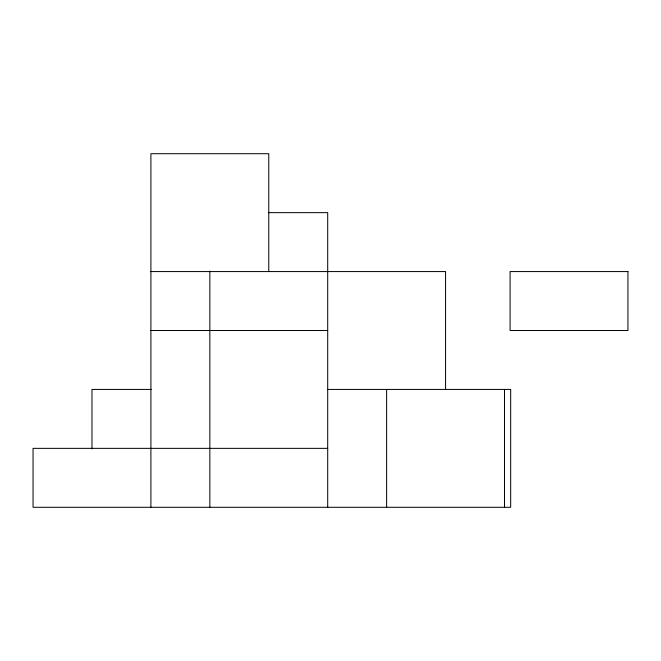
<?xml version="1.0" encoding="UTF-8"?>
<svg xmlns="http://www.w3.org/2000/svg" width="661" height="661" viewBox="0 0 661 661"><rect width="100%" height="100%" fill="white"/><g stroke="black" fill="none" stroke-linecap="round" stroke-linejoin="round"><path stroke-width="0.99" d="M268.259 212.644L327.699 212.644L327.699 507.293M150.906 271.572L445.564 271.572L445.564 389.428M150.906 330.5L327.699 330.5M151.419 389.428L91.978 389.428L91.978 448.869M327.699 389.428L510.68 389.428L510.68 507.293L33.05 507.293L33.05 448.356L327.699 448.356M504.492 389.428L504.492 507.293M386.627 389.428L386.627 507.293M268.771 271.572L268.771 153.707L150.906 153.707L150.906 507.293M209.843 271.06L209.843 507.293M627.95 271.572L510.094 271.572L510.094 330.5L627.95 330.5L627.95 271.572"/></g></svg>
